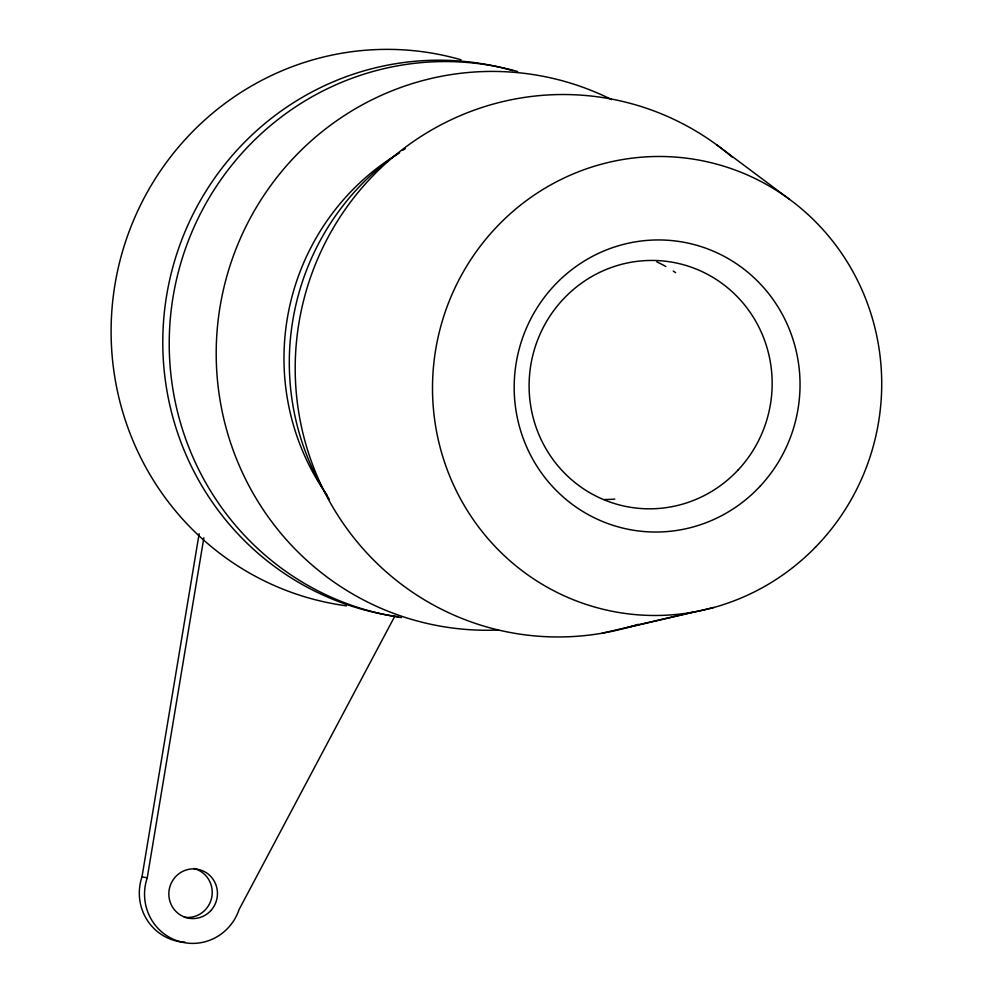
<?xml version="1.0" encoding="UTF-8"?>
<svg xmlns="http://www.w3.org/2000/svg" width="993" height="993" viewBox="0 0 993 993"><rect width="100%" height="100%" fill="white"/><g stroke="black" fill="none" stroke-linecap="round" stroke-linejoin="round"><path stroke-width="1.49" d="M185.244 942.258A49.724 48.57 -78.1 0 1 141.999 876.794L199.146 533.713M394.78 616.243L239.077 909.563A49.724 48.57 -78.1 0 1 177.213 940.805A49.724 48.57 -78.1 0 1 147.225 877.886L203.863 537.796M602.106 633.211L692.195 612.309M627.601 627.526L713.768 607.493M141.999 876.794L147.225 877.886M716.685 144.841L789.162 199.072M329.242 499.206A250.608 244.762 -78.1 0 1 397.759 153.679M402.724 150.303A250.608 244.762 -78.1 0 1 405.231 148.677M638.474 624.274A271.486 265.168 -78.1 0 1 300.606 313.8A271.486 265.168 -78.1 0 1 732.027 156.981M193.796 868.478A24.862 24.279 -78.1 0 1 211.757 897.275A24.862 24.279 -78.1 0 1 184.276 917.222M346.47 605.829A279.691 273.174 -78.1 0 1 117.199 272.69A279.691 273.174 -78.1 0 1 461.013 59.779M398.156 616.678A279.691 273.174 -78.1 0 1 168.884 283.539A279.691 273.174 -78.1 0 1 512.698 70.627M401.544 617.609A279.691 273.174 -78.1 0 1 175.488 284.122A279.691 273.174 -78.1 0 1 517.663 71.546M498.436 630.021A279.691 273.174 -78.1 0 1 222.506 293.791A279.691 273.174 -78.1 0 1 611.614 99.573M656.832 261.904A124.311 121.407 -78.1 0 1 665.856 266.509M673.254 271.052A124.311 121.407 -78.1 0 1 675.65 272.69M614.828 499.107A124.311 121.407 -78.1 0 1 604.712 499.504M326.846 494.899A236.185 230.686 -78.1 0 1 399.645 152.798M815.799 546.845A229.718 224.368 -78.1 0 0 715.407 163.795A229.718 224.368 -78.1 0 0 440.11 447.309A229.718 224.368 -78.1 0 0 815.799 546.845M759.955 486.396A146.182 142.781 -78.1 0 0 691.637 243.943A146.182 142.781 -78.1 0 0 519.724 427.611A146.182 142.781 -78.1 0 0 759.955 486.396M210.64 910.804A24.862 24.279 -78.1 0 0 199.022 869.57A24.862 24.279 -78.1 0 0 169.778 900.812A24.862 24.279 -78.1 0 0 210.64 910.804M738.084 470.012A124.311 121.407 -78.1 0 0 679.994 263.84A124.311 121.407 -78.1 0 0 533.812 420.027A124.311 121.407 -78.1 0 0 738.084 470.012"/></g></svg>
